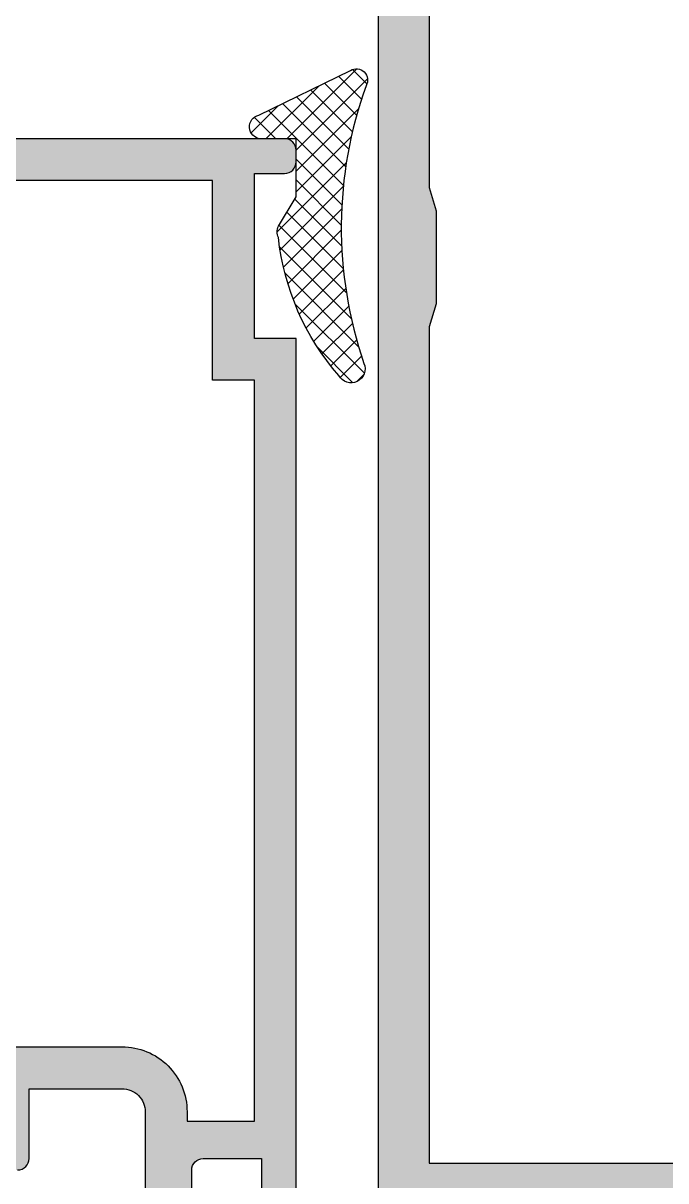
# Model space of a CAD drawing. Header units: inches. Extents: x -772 to 6765, y -813 to 4093.
# Drawn here: x 4936.597 to 4939.364, y -60.158 to -55.174 of the extents above; entities that cross this region are included whole.
import ezdxf

# ---------------------------------------------------------------- set-up
doc = ezdxf.new("R2010")
doc.units = ezdxf.units.IN
doc.header["$MEASUREMENT"] = 0
for name, color, linetype in [('aksoy_block', 7, 'Continuous'), ('aksoy_detaytarama', 252, 'Continuous'), ('aksoy_fitil', 1, 'Continuous'), ('H_FAC_Giydirme', 100, 'Continuous')]:
    doc.layers.add(name, color=color, linetype=linetype)

# ---------------------------------------------------------------- blocks, each defined once
blk = doc.blocks.new('RYN_0342506', base_point=(58, 24.6))
at = {"layer": 'aksoy_detaytarama', "ltscale": 0.1, "extrusion": (0, 0, -1)}
h = blk.add_hatch(color=256, dxfattribs=at)
h.dxf.hatch_style = 1
h.paths.add_polyline_path([(-88.14999999990687, 52.99999999976717), (-88.14999999990687, 46.1999999997206), (-74.44999999995343, 46.1999999997206), (-74.44999999995343, 52.99999999976717)], flags=16)
edge = h.paths.add_edge_path()
edge.add_arc((-87.64998842345085, 72.09998842305504), 0.5000115766671682, 450.0013265422685, 539.9986734577313)
edge.add_line((-88.14999999990687, 72.0999999998603), (-88.14999999990687, 54.69999999983702))
edge.add_line((-88.14999999990687, 54.6999999997206), (-58.49999999990541, 54.6999999997206))
edge.add_arc((-58.5, 54.1999999997206), 0.5, 360, 450, ccw=False)
edge.add_line((-58, 54.1999999997206), (-58, 52.49999999976717))
edge.add_line((-58, 52.49999999976717), (-58.11028856829944, 52.49999999976717))
edge.add_line((-58.11028856830671, 52.49999999976717), (-58.32679491925228, 52.12499999976717))
edge.add_arc((-58.5, 52.2249999998603), 0.199999999999917, 210.0000000000001, 329.99999999999994, ccw=False)
edge.add_line((-58.67320508067496, 52.12499999976717), (-58.82679491916133, 52.3910254035145))
edge.add_arc((-59, 52.2910254036542), 0.1999999999999153, 389.9999999999992, 510.0000000000007)
edge.add_line((-59.17320508067496, 52.3910254035145), (-59.32679491916133, 52.12499999976717))
edge.add_arc((-59.5, 52.2249999998603), 0.199999999999917, 210.0000000000001, 329.99999999999994, ccw=False)
edge.add_line((-59.67320508067496, 52.12499999976717), (-59.82679491916133, 52.3910254035145))
edge.add_arc((-60, 52.2910254036542), 0.1999999999999153, 389.9999999999992, 510.0000000000007)
edge.add_line((-60.17320508067496, 52.3910254035145), (-60.32679491916133, 52.12499999976717))
edge.add_arc((-60.5, 52.2249999998603), 0.199999999999917, 210.0000000000001, 329.99999999999994, ccw=False)
edge.add_line((-60.67320508067496, 52.12499999976717), (-60.82679491916133, 52.3910254035145))
edge.add_arc((-61, 52.2910254036542), 0.1999999999999153, 389.9999999999992, 510.0000000000007)
edge.add_line((-61.17320508067496, 52.3910254035145), (-61.32679491916133, 52.12499999976717))
edge.add_arc((-61.5, 52.2249999998603), 0.199999999999917, 210.0000000000001, 329.99999999999994, ccw=False)
edge.add_line((-61.67320508067496, 52.12499999976717), (-61.82679491916133, 52.3910254035145))
edge.add_arc((-62, 52.2910254036542), 0.1999999999999153, 389.9999999999992, 510.0000000000007)
edge.add_line((-62.17320508067496, 52.3910254035145), (-62.32679491916133, 52.12499999976717))
edge.add_arc((-62.5, 52.2249999998603), 0.199999999999917, 210.0000000000001, 329.99999999999994, ccw=False)
edge.add_line((-62.67320508067496, 52.12499999976717), (-62.82679491916133, 52.3910254035145))
edge.add_arc((-63, 52.2910254036542), 0.1999999999999153, 389.9999999999992, 510.0000000000007)
edge.add_line((-63.17320508067496, 52.3910254035145), (-63.32679491916133, 52.12499999976717))
edge.add_arc((-63.5, 52.2249999998603), 0.199999999999917, 210.0000000000001, 329.99999999999994, ccw=False)
edge.add_line((-63.67320508067496, 52.12499999976717), (-63.82679491916133, 52.3910254035145))
edge.add_arc((-64, 52.2910254036542), 0.1999999999999153, 389.9999999999992, 510.0000000000007)
edge.add_line((-64.17320508067496, 52.3910254035145), (-64.32679491916133, 52.12499999976717))
edge.add_arc((-64.5, 52.2249999998603), 0.199999999999917, 210.0000000000001, 329.99999999999994, ccw=False)
edge.add_line((-64.67320508067496, 52.12499999976717), (-64.82679491916133, 52.3910254035145))
edge.add_arc((-65, 52.2910254036542), 0.1999999999999153, 389.9999999999992, 510.0000000000007)
edge.add_line((-65.17320508067496, 52.3910254035145), (-65.32679491916133, 52.12499999976717))
edge.add_arc((-65.5, 52.2249999998603), 0.199999999999917, 210.0000000000001, 329.99999999999994, ccw=False)
edge.add_line((-65.67320508067496, 52.12499999976717), (-65.82679491916133, 52.3910254035145))
edge.add_arc((-66, 52.2910254036542), 0.1999999999999153, 389.9999999999992, 510.0000000000007)
edge.add_line((-66.17320508067496, 52.3910254035145), (-66.32679491916133, 52.12499999976717))
edge.add_arc((-66.5, 52.2249999998603), 0.199999999999917, 210.0000000000001, 329.99999999999994, ccw=False)
edge.add_line((-66.67320508067496, 52.12499999976717), (-66.82679491916133, 52.3910254035145))
edge.add_arc((-67, 52.2910254036542), 0.1999999999999153, 389.9999999999992, 510.0000000000007)
edge.add_line((-67.17320508067496, 52.3910254035145), (-67.32679491916133, 52.12499999976717))
edge.add_arc((-67.5, 52.2249999998603), 0.199999999999917, 210.0000000000001, 329.99999999999994, ccw=False)
edge.add_line((-67.67320508067496, 52.12499999976717), (-67.82679491916133, 52.3910254035145))
edge.add_arc((-68, 52.2910254036542), 0.1999999999999153, 389.9999999999992, 510.0000000000007)
edge.add_line((-68.17320508067496, 52.3910254035145), (-68.32679491916133, 52.12499999976717))
edge.add_arc((-68.5, 52.2249999998603), 0.199999999999917, 210.0000000000001, 329.99999999999994, ccw=False)
edge.add_line((-68.67320508067496, 52.12499999976717), (-68.82679491916133, 52.3910254035145))
edge.add_arc((-69, 52.2910254036542), 0.1999999999999153, 389.9999999999992, 510.0000000000007)
edge.add_line((-69.17320508067496, 52.3910254035145), (-69.32679491916133, 52.12499999976717))
edge.add_arc((-69.5, 52.2249999998603), 0.199999999999917, 210.0000000000001, 329.99999999999994, ccw=False)
edge.add_line((-69.67320508067496, 52.12499999976717), (-69.8267949174442, 52.3910254035145))
edge.add_arc((-69.99999999825377, 52.2910254036542), 0.1999999999999117, 389.9999999999974, 510.0000000000026)
edge.add_line((-70.17320507904515, 52.3910254035145), (-70.32679491924864, 52.12499999976717))
edge.add_arc((-70.5, 52.2249999998603), 0.199999999999917, 210.0000000000001, 329.99999999999994, ccw=False)
edge.add_line((-70.67320508067496, 52.12499999976717), (-70.88971143162053, 52.49999999976717))
edge.add_line((-70.88971143169329, 52.49999999976717), (-70.99999999998909, 52.49999999976717))
edge.add_arc((-71, 51.49999999976717), 0.9999999999999929, 449.9999999999995, 540.0000000000005)
edge.add_line((-72, 51.49999999976717), (-72, 47.6999999997206))
edge.add_arc((-71, 47.6999999997206), 1.000000000000007, 540.0000000000005, 629.9999999999995)
edge.add_line((-71, 46.6999999997206), (-70.3897114317042, 46.6999999997206))
edge.add_line((-70.38971143169329, 46.6999999997206), (-70.17320508074772, 47.0749999997206))
edge.add_arc((-70, 46.9749999998603), 0.199999999999917, 390.00000000000006, 509.9999999999999, ccw=False)
edge.add_line((-69.82679491920862, 47.0749999997206), (-69.67320508072225, 46.80897459597327))
edge.add_arc((-69.5, 46.9089745960664), 0.1999999999999135, 569.9999999999984, 690.0000000000016)
edge.add_line((-69.32679491920862, 46.80897459597327), (-69.17320508072225, 47.0749999997206))
edge.add_arc((-69, 46.9749999998603), 0.199999999999917, 390.00000000000006, 509.9999999999999, ccw=False)
edge.add_line((-68.82679491920862, 47.0749999997206), (-68.67320508072225, 46.80897459597327))
edge.add_arc((-68.5, 46.9089745960664), 0.1999999999999135, 569.9999999999984, 690.0000000000016)
edge.add_line((-68.32679491920862, 46.80897459597327), (-68.17320508072225, 47.0749999997206))
edge.add_arc((-68, 46.9749999998603), 0.199999999999917, 390.00000000000006, 509.9999999999999, ccw=False)
edge.add_line((-67.82679491920862, 47.0749999997206), (-67.67320508072225, 46.80897459597327))
edge.add_arc((-67.5, 46.9089745960664), 0.1999999999999135, 569.9999999999984, 690.0000000000016)
edge.add_line((-67.32679491920862, 46.80897459597327), (-67.17320508072225, 47.0749999997206))
edge.add_arc((-67, 46.9749999998603), 0.199999999999917, 390.00000000000006, 509.9999999999999, ccw=False)
edge.add_line((-66.82679491920862, 47.0749999997206), (-66.67320508072225, 46.80897459597327))
edge.add_arc((-66.5, 46.9089745960664), 0.1999999999999135, 569.9999999999984, 690.0000000000016)
edge.add_line((-66.32679491920862, 46.80897459597327), (-66.17320508072225, 47.0749999997206))
edge.add_arc((-66, 46.9749999998603), 0.199999999999917, 390.00000000000006, 509.9999999999999, ccw=False)
edge.add_line((-65.82679491920862, 47.0749999997206), (-65.67320508072225, 46.80897459597327))
edge.add_arc((-65.5, 46.9089745960664), 0.1999999999999135, 569.9999999999984, 690.0000000000016)
edge.add_line((-65.32679491920862, 46.80897459597327), (-65.17320508072225, 47.0749999997206))
edge.add_arc((-65, 46.9749999998603), 0.199999999999917, 390.00000000000006, 509.9999999999999, ccw=False)
edge.add_line((-64.82679491920862, 47.0749999997206), (-64.67320508072225, 46.80897459597327))
edge.add_arc((-64.5, 46.9089745960664), 0.1999999999999135, 569.9999999999984, 690.0000000000016)
edge.add_line((-64.32679491920862, 46.80897459597327), (-64.17320508072225, 47.0749999997206))
edge.add_arc((-64, 46.9749999998603), 0.199999999999917, 390.00000000000006, 509.9999999999999, ccw=False)
edge.add_line((-63.82679491920862, 47.0749999997206), (-63.67320508072225, 46.80897459597327))
edge.add_arc((-63.5, 46.9089745960664), 0.1999999999999135, 569.9999999999984, 690.0000000000016)
edge.add_line((-63.32679491920862, 46.80897459597327), (-63.17320508072225, 47.0749999997206))
edge.add_arc((-63, 46.9749999998603), 0.199999999999917, 390.00000000000006, 509.9999999999999, ccw=False)
edge.add_line((-62.82679491920862, 47.0749999997206), (-62.67320508072225, 46.80897459597327))
edge.add_arc((-62.5, 46.9089745960664), 0.1999999999999135, 569.9999999999984, 690.0000000000016)
edge.add_line((-62.32679491920862, 46.80897459597327), (-62.17320508072225, 47.0749999997206))
edge.add_arc((-62, 46.9749999998603), 0.199999999999917, 390.00000000000006, 509.9999999999999, ccw=False)
edge.add_line((-61.82679491920862, 47.0749999997206), (-61.67320508072225, 46.80897459597327))
edge.add_arc((-61.5, 46.9089745960664), 0.1999999999999135, 569.9999999999984, 690.0000000000016)
edge.add_line((-61.32679491920862, 46.80897459597327), (-61.17320508072225, 47.0749999997206))
edge.add_arc((-61, 46.9749999998603), 0.199999999999917, 390.00000000000006, 509.9999999999999, ccw=False)
edge.add_line((-60.82679491920862, 47.0749999997206), (-60.67320508072225, 46.80897459597327))
edge.add_arc((-60.5, 46.9089745960664), 0.1999999999999135, 569.9999999999984, 690.0000000000016)
edge.add_line((-60.32679491920862, 46.80897459597327), (-60.17320508072225, 47.0749999997206))
edge.add_arc((-60, 46.9749999998603), 0.199999999999917, 390.00000000000006, 509.9999999999999, ccw=False)
edge.add_line((-59.82679491920862, 47.0749999997206), (-59.67320508072225, 46.80897459597327))
edge.add_arc((-59.5, 46.9089745960664), 0.1999999999999135, 569.9999999999984, 690.0000000000016)
edge.add_line((-59.32679491920862, 46.80897459597327), (-59.17320508072225, 47.0749999997206))
edge.add_arc((-59, 46.9749999998603), 0.199999999999917, 390.00000000000006, 509.9999999999999, ccw=False)
edge.add_line((-58.82679491920862, 47.0749999997206), (-58.61028856826306, 46.6999999997206))
edge.add_line((-58.61028856830671, 46.6999999997206), (-58.00000000000728, 46.6999999997206))
edge.add_line((-58, 46.6999999997206), (-58, 44.99999999976717))
edge.add_arc((-58.5, 44.99999999976717), 0.5000000000000142, 270.0000000000016, 359.99999999999835, ccw=False)
edge.add_line((-58.5, 44.49999999976717), (-88.15000000000146, 44.49999999976718))
edge.add_line((-88.14999999990687, 44.49999999976717), (-88.14999999990687, 27.09999999974389))
edge.add_arc((-87.64998842345085, 27.1000115761999), 0.5000115766671673, 540.0013265422685, 629.9986734577316)
edge.add_line((-87.64999999990687, 26.5999999998603), (-79.8499999999076, 26.5999999998603))
edge.add_line((-79.84999999997672, 26.5999999998603), (-79.84999999997672, 32.90099999983795))
edge.add_arc((-78.64999999990687, 32.90099999983795), 1.200000000035305, 450.00000000165096, 540.0000000016495, ccw=False)
edge.add_line((-78.64999999990687, 34.10099999979138), (-75.14999999760039, 34.10099999979138))
edge.add_arc((-75.14999999769498, 33.60099999979138), 0.4999999999997726, 359.9999999999739, 450.00000000002603, ccw=False)
edge.add_line((-74.64999999769498, 33.60099999979138), (-74.64999999769498, 32.20163505629171))
edge.add_arc((-74.9499884248944, 32.19899999978952), 0.2999999999957435, 269.9999999913433, 360.50326520220784, ccw=False)
edge.add_line((-74.9499884248944, 31.89899999974295), (-75.14998842477507, 31.89899999974295))
edge.add_arc((-75.14998842484783, 32.39899999974295), 0.5000000000195541, 539.99999996222, 629.9999999977592, ccw=False)
edge.add_line((-75.64998842484783, 32.39899999997579), (-75.64998842456771, 32.89899999962654))
edge.add_line((-75.64998842449859, 32.89899999974295), (-77.6499999999287, 32.89886030764319))
edge.add_line((-77.64999999990687, 32.89886030764319), (-77.64999967836047, 29.59892105893232))
edge.add_line((-77.64999967836775, 29.59892105893232), (-77.84999967836848, 29.39892105897889))
edge.add_line((-77.8499996784376, 29.39892105897889), (-77.65000032152966, 29.19892105902545))
edge.add_line((-77.6500003215624, 29.19892105902545), (-77.65000000001237, 25.89899999974295))
edge.add_line((-77.64999999990687, 25.89899999974295), (-75.64999999990687, 25.89899999974295))
edge.add_line((-75.64999999990687, 25.89899999974295), (-75.64999999760039, 26.39899999974295))
edge.add_arc((-75.14999999769498, 26.39899999974295), 0.4999999999997726, 449.9999999999739, 540.0000000000261, ccw=False)
edge.add_line((-75.14999999769498, 26.89899999974295), (-74.94999999769789, 26.89899999974295))
edge.add_arc((-74.94999999762513, 26.59899999969639), 0.300000000025193, 359.999999995918, 449.99999999574385, ccw=False)
edge.add_line((-74.64999999769498, 26.59899999969639), (-74.65000000000146, 25.09999999892898))
edge.add_arc((-75.14999999990687, 25.0999999998603), 0.49999999997695, 269.99999999735866, 359.9999999092598, ccw=False)
edge.add_line((-75.14999999990687, 24.5999999998603), (-220.6499999999069, 24.59999999986033))
edge.add_arc((-220.6499969592551, 25.10000304039568), 0.5000030407071934, 540.0003484361993, 629.9996515638006, ccw=False)
edge.add_line((-221.1499999999069, 25.0999999998603), (-221.1499999999069, 74.0999999998603))
edge.add_arc((-220.6499969592551, 74.0999969590921), 0.5000030407071934, 450.0003484361994, 539.9996515638006, ccw=False)
edge.add_line((-220.6499999999069, 74.5999999998603), (-75.14999999990687, 74.59999999986027))
edge.add_arc((-75.14999999990687, 74.0999999998603), 0.4999999999769536, 360.00000009074057, 450.0000000026409, ccw=False)
edge.add_line((-74.64999999990687, 74.1000000005588), (-74.64999999760039, 72.60099999979138))
edge.add_arc((-74.94999999762513, 72.60099999979138), 0.3000000000251944, 270.0000000042559, 360.0000000040817, ccw=False)
edge.add_line((-74.94999999762513, 72.30099999974482), (-75.14999999762222, 72.30099999974482))
edge.add_arc((-75.14999999769498, 72.80099999974482), 0.4999999999997726, 179.9999999999739, 270.00000000002603, ccw=False)
edge.add_line((-75.64999999769498, 72.80099999974482), (-75.65000000000146, 73.30099999974482))
edge.add_line((-75.64999999990687, 73.30099999974482), (-77.64999999990687, 73.30099999974482))
edge.add_line((-77.64999999990687, 73.30099999974482), (-77.6500003214569, 70.00107894046232))
edge.add_line((-77.6500003215624, 70.00107894046232), (-77.84999967847034, 69.80107894050889))
edge.add_line((-77.8499996784376, 69.80107894050889), (-77.64999967843687, 69.60107894055545))
edge.add_line((-77.64999967836775, 69.60107894055545), (-77.64999999991414, 66.30113969184458))
edge.add_line((-77.64999999990687, 66.30113969184458), (-75.64998842447676, 66.30099999974482))
edge.add_line((-75.64998842449859, 66.30099999974482), (-75.64998842477871, 66.80099999939557))
edge.add_arc((-75.14998842484783, 66.80099999974482), 0.5000000000195541, 450.0000000022407, 540.00000003778, ccw=False)
edge.add_line((-75.14998842484783, 67.30099999974482), (-74.94998842496716, 67.30099999974482))
edge.add_arc((-74.9499884248944, 67.00099999969825), 0.2999999999957454, 359.496734797793, 450.00000000865623, ccw=False)
edge.add_line((-74.64999999769498, 66.99836494331248), (-74.64999999769498, 65.5989999998128))
edge.add_arc((-75.14999999769498, 65.59899999969639), 0.4999999999997726, 269.9999999999739, 360.00000000002603, ccw=False)
edge.add_line((-75.14999999769498, 65.09899999969639), (-78.65000000000146, 65.09899999969639))
edge.add_arc((-78.64999999990687, 66.29899999988265), 1.200000000035288, 539.9999999983498, 629.9999999983497, ccw=False)
edge.add_line((-79.84999999997672, 66.29899999988265), (-79.84999999997672, 72.5999999998603))
edge.add_line((-79.84999999997672, 72.5999999998603), (-87.64999999997599, 72.5999999998603))
h.paths.add_polyline_path([(-218.6499999999069, 72.39999999967404), (-203.1499999999069, 72.39999999967404), (-202.1499999999069, 72.0999999998603), (-184.1499999999069, 72.0999999998603), (-183.1499999999069, 72.39999999967404), (-132.1499999999069, 72.39999999967404), (-131.1499999999069, 72.0999999998603), (-127.1499999999069, 72.0999999998603), (-126.1499999999069, 72.39999999967404), (-90.14999999990687, 72.39999999967404), (-90.14999999990687, 26.7999999995809), (-126.1499999999069, 26.7999999995809), (-127.1499999999069, 27.0999999998603), (-131.1499999999069, 27.0999999998603), (-132.1499999999069, 26.7999999995809), (-183.1539999999804, 26.7999999995809), (-183.1499999999069, 26.7999999995809), (-184.1499999999069, 27.0999999998603), (-202.1499999999069, 27.0999999998603), (-203.1499999999069, 26.7999999995809), (-218.6499999999069, 26.7999999995809)], flags=16)
at = {"layer": 'H_FAC_Giydirme', "extrusion": (0, 0, -1)}
blk.add_lwpolyline([(-220.6499999999069, 74.5999999998603), (-75.14999999990687, 74.5999999998603, -0.414213561922734)], format="xyb", dxfattribs=at)
blk.add_lwpolyline([(-218.6499999999069, 72.39999999967404), (-203.1499999999069, 72.39999999967404), (-202.1499999999069, 72.0999999998603), (-184.1499999999069, 72.0999999998603), (-183.1499999999069, 72.39999999967404), (-132.1499999999069, 72.39999999967404), (-131.1499999999069, 72.0999999998603), (-127.1499999999069, 72.0999999998603), (-126.1499999999069, 72.39999999967404), (-90.14999999990687, 72.39999999967404), (-90.14999999990687, 26.7999999995809), (-126.1499999999069, 26.7999999995809), (-127.1499999999069, 27.0999999998603), (-131.1499999999069, 27.0999999998603), (-132.1499999999069, 26.7999999995809), (-183.1539999999804, 26.7999999995809), (-183.1499999999069, 26.7999999995809), (-184.1499999999069, 27.0999999998603), (-202.1499999999069, 27.0999999998603), (-203.1499999999069, 26.7999999995809), (-218.6499999999069, 26.7999999995809)], close=True, dxfattribs=at)
blk = doc.blocks.new('RYN_0809360', base_point=(39.015267, 241.495506))
at = {"layer": 'aksoy_detaytarama'}
h = blk.add_hatch(dxfattribs=at)
h.set_pattern_fill('ANSI37', color=256, scale=0.2, angle=-2.544443745170813e-14)
h.set_pattern_definition([(44.99999999999999, (-9012.631324573786, -5970.251852952328), (-0.4490128060534574, 0.4490128060534579), []), (135, (-9012.631324573786, -5970.251852952328), (-0.4490128060534579, -0.4490128060534574), [])])
edge = h.paths.add_edge_path()
edge.add_line((39.01526700000068, 238.9955060000002), (39.01526700000068, 241.4955060000002))
edge.add_line((39.01526700000068, 241.4955060000002), (40.55426699999953, 241.4955060000002))
edge.add_arc((40.51632933361147, 242.0074351903168), 0.5133329937079149, 274.2382854734127, 437.9760662503417)
edge.add_line((40.62326700000085, 242.5095060000003), (36.67826699999932, 244.4315059999999))
edge.add_arc((36.42122680925894, 244.0237487384042), 0.4820120787281645, 57.77367292424067, 210.5832399751895)
edge.add_arc((19.07551027397771, 237.6734532390859), 17.99783855159592, -18.966078945744414, 19.828770440239907, ccw=False)
edge.add_arc((36.64855461505087, 231.5880927112832), 0.6005636431976067, 156.8699303873239, 331.8876592140118)
edge.add_arc((29.1102186085093, 238.3775090282975), 10.72903953959064, 318.762388380412, 353.9381754248752)
edge.add_arc((39.34027196908328, 237.4821772107266), 0.4992036073364621, 331.5689561756172, 388.909502668386)
edge.add_line((39.77726699999948, 237.7235060000003), (39.01526700000068, 238.9955060000002))
at = {"layer": 'aksoy_fitil'}
blk.add_lwpolyline([(39.01526700000068, 238.9955060000002), (39.01526700000068, 241.4955060000002), (40.55426699999953, 241.4955060000002, 0.8672799999999999), (40.62326700000085, 242.5095060000003), (36.67826699999932, 244.4315059999999, 0.78699), (36.00626700000066, 243.7785059999997, -0.17091), (36.09626700000081, 231.8240059999998, 0.95744), (37.17826699999932, 231.3051059999998, 0.1547), (39.77926699999989, 237.244506, 0.25555), (39.77726699999948, 237.7235060000003), (39.01526700000068, 238.9955060000002)], format="xyb", close=True, dxfattribs=at)
blk = doc.blocks.new('0os8921')
at = {"layer": 'aksoy_detaytarama'}
h = blk.add_hatch(color=256, dxfattribs=at)
h.dxf.hatch_style = 1
h.paths.add_polyline_path([(58.75000072852708, 18.4000008442672), (60.75000072852708, 18.4000008442672), (61.75000072852708, 19.4000008442672), (66.20000072853873, 19.4000008442672), (66.19943720777519, 11.40000003657769), (53.30000072851544, 11.40000087674707), (53.30000072851544, 19.4000008442672), (57.75000072852708, 19.4000008442672)], flags=16)
edge = h.paths.add_edge_path()
edge.add_line((55.00000072852708, 27.50000084424391), (55.00000072852708, 31.30000084417406))
edge.add_arc((54.50000072852708, 31.30000084417406), 0.5, 0, 90)
edge.add_line((54.50000072852708, 31.80000084417406), (54.00000072852708, 31.80000084417406))
edge.add_arc((54.00000072852708, 31.30000084417406), 0.5, 90, 180)
edge.add_line((53.50000072852708, 31.30000084417406), (53.50000072852708, 29.50000084424391))
edge.add_line((53.50000072852708, 29.50000084424391), (51.00000072852708, 29.50000084424391))
edge.add_arc((51.00001002695453, 30.00001014267136), 0.5000092985139022, 180.0010655014821, 269.9989344985179, ccw=False)
edge.add_line((50.50000072852708, 30.00000084424391), (50.50000072852708, 47.60000084422063))
edge.add_arc((51.00001002695444, 47.59999154579327), 0.5000092985138169, 90.00106550147228, 179.9989344985277, ccw=False)
edge.add_line((51.00000072852708, 48.10000084422063), (53.50000072852708, 48.10000084422063))
edge.add_line((53.50000072852708, 48.10000084422063), (53.50000072852708, 46.30000084417406))
edge.add_arc((54.00000072852708, 46.30000084417406), 0.5, 180, 270)
edge.add_line((54.00000072852708, 45.80000084417406), (54.50000072852708, 45.80000084417406))
edge.add_arc((54.50000072852708, 46.30000084417406), 0.5, 270, 360)
edge.add_line((55.00000072852708, 46.30000084417406), (55.00000072852708, 83.4095731653506))
edge.add_line((55.00000072852708, 83.4095731653506), (53.20000072853873, 83.4095731653506))
edge.add_line((53.20000072853873, 83.4095731653506), (53.20000072853873, 90.50724167493172))
edge.add_line((53.20000072853873, 90.50724167493172), (54.50000072852708, 90.50724167493172))
edge.add_arc((54.50000072852708, 91.00724167493172), 0.5, 270, 360)
edge.add_line((55.00000072852708, 91.00724167493172), (55.00000072852708, 91.50460084422957))
edge.add_arc((54.5000007285304, 91.50460084423388), 0.4999999999966889, 359.9999999995065, 449.9998854079479)
edge.add_line((54.5000017285347, 92.00460084422957), (4.000000728527084, 92.00470084417611))
edge.add_arc((4.000005917412636, 88.00469565529056), 4.000005188888919, 90.00007432521423, 179.9999256747858)
edge.add_line((7.285270839929581e-07, 88.00470084417611), (7.285270839929581e-07, 87.50470084417611))
edge.add_arc((0.5000007285270884, 87.50470084417611), 0.5000000000000044, 180, 269.9999999999995)
edge.add_line((0.500000728527084, 87.00470084417611), (2.26306062086951, 87.00470084417611))
edge.add_line((2.26306062086951, 87.00470084417611), (2.667205809266306, 87.70470084424596))
edge.add_arc((2.494000728541422, 87.80470084421788), 0.1999999999582415, 330.0000000023841, 450.0000000023732)
edge.add_line((2.494000728533138, 88.00470084417611), (1.300000728515442, 88.00470084417611))
edge.add_line((1.300000728515442, 88.00470084417611), (1.300000728515442, 88.30470084422268))
edge.add_arc((3.499995509436076, 88.30470606325548), 2.199994780926824, 89.99986407609231, 180.0001359223918, ccw=False)
edge.add_line((3.500000728527084, 90.50470084417611), (8.394000728498213, 90.50470084417611))
edge.add_arc((8.393991430070855, 90.00469154574876), 0.5000092985138169, 0.0010655014722829037, 89.99893449852772, ccw=False)
edge.add_line((8.894000728498213, 90.00470084417611), (8.894000728498213, 88.00470084417611))
edge.add_line((8.894000728498213, 88.00470084417611), (7.894000728498213, 88.00470084417611))
edge.add_arc((7.894000728489992, 87.80470084421783), 0.1999999999582798, 89.99999999764485, 209.9999999975963)
edge.add_line((7.720795647765044, 87.70470084424596), (8.124940836220048, 87.00470084417611))
edge.add_line((8.124940836220048, 87.00470084417611), (10.69400072854478, 87.00470084417611))
edge.add_arc((10.69400072854478, 87.50470084417611), 0.5, 270, 360)
edge.add_line((11.19400072854478, 87.50470084417611), (11.19400072854478, 88.25470084417611))
edge.add_line((11.19400072854478, 88.25470084417611), (10.19400072854478, 88.25470084417611))
edge.add_line((10.19400072854478, 88.25470084417611), (10.19400072854478, 89.85470084426925))
edge.add_arc((10.69401002697214, 89.85469154584189), 0.5000092985138169, 90.00106550147228, 179.9989344985277, ccw=False)
edge.add_line((10.69400072854478, 90.35470084426925), (25.19400072854478, 90.35470084426925))
edge.add_arc((25.19399143011742, 89.85469154584189), 0.5000092985138169, 0.0010655014722829037, 89.99893449852772, ccw=False)
edge.add_line((25.69400072854478, 89.85470084426925), (25.69400072854478, 88.25470084417611))
edge.add_line((25.69400072854478, 88.25470084417611), (24.69400072854478, 88.25470084417611))
edge.add_line((24.69400072854478, 88.25470084417611), (24.69400072854478, 87.50470084417611))
edge.add_arc((25.19401002697214, 87.50471014260347), 0.5000092985138169, 180.0010655014723, 269.9989344985277)
edge.add_line((25.19400072854478, 87.00470084417611), (26.39400072849821, 87.00470084417611))
edge.add_arc((26.39399143007084, 87.50471014260349), 0.5000092985138311, 270.0010655014739, 359.998934498526)
edge.add_line((26.89400072849821, 87.50470084417611), (26.89400072849821, 89.50470084417611))
edge.add_arc((27.39401002692557, 89.50469154574876), 0.5000092985138169, 90.00106550147228, 179.9989344985277, ccw=False)
edge.add_line((27.39400072849821, 90.00470084417611), (35.50000072852708, 90.00460084422957))
edge.add_arc((35.50008865084783, 88.50468876655032), 1.499912080256184, -0.0033585821282144934, 90.00335858212821, ccw=False)
edge.add_line((37.00000072852708, 88.50460084422957), (37.00000072852708, 84.50480084423907))
edge.add_line((37.00000072852708, 84.50480084423907), (35.00000072852708, 84.50480084423907))
edge.add_line((35.00000072852708, 84.50480084423907), (35.00000072852708, 83.00480084423907))
edge.add_line((35.00000072852708, 83.00480084423907), (37.00000072852708, 83.00480084423907))
edge.add_line((37.00000072852708, 83.00480084423907), (37.00000072852708, 71.80500084417872))
edge.add_line((37.00000072852708, 71.80500084417872), (37.30000072851544, 71.50500084424857))
edge.add_line((37.30000072851544, 71.50500084424857), (37.00000072852708, 71.20510084426496))
edge.add_line((37.00000072852708, 71.20510084426496), (37.00000072852708, 52.90500084427185))
edge.add_line((37.00000072852708, 52.90500084427185), (34.00000072852708, 52.90500084427185))
edge.add_arc((34.00001002695444, 52.4049915458445), 0.5000092985138169, 90.00106550147233, 179.9989344985277)
edge.add_line((33.50000072852708, 52.40500084427185), (33.50000072852708, 48.10500084422529))
edge.add_arc((34.00001002695444, 48.10501014265265), 0.5000092985138169, 180.0010655014723, 269.9989344985277)
edge.add_line((34.00000072852708, 47.60500084422529), (35.56906062085181, 47.60500084422529))
edge.add_line((35.56906062085181, 47.60500084422529), (35.97320580924861, 48.30500084417872))
edge.add_arc((35.80000072849012, 48.40500084420884), 0.2000000000164505, 329.9999999927568, 449.9999999927453)
edge.add_line((35.80000072851544, 48.60500084422529), (34.80000072851544, 48.60500084422529))
edge.add_line((34.80000072851544, 48.60500084422529), (34.80000072851544, 50.60500084422529))
edge.add_arc((35.3000100269428, 50.60499154579793), 0.5000092985138169, 90.00106550147228, 179.9989344985277, ccw=False)
edge.add_line((35.30000072851544, 51.10500084422529), (41.70000072853873, 51.10500084422529))
edge.add_arc((41.69999143011137, 50.60499154579793), 0.5000092985138169, 0.0010655014722829037, 89.99893449852772, ccw=False)
edge.add_line((42.20000072853873, 50.60500084422529), (42.20000072853873, 48.60500084422529))
edge.add_line((42.20000072853873, 48.60500084422529), (41.20000072853873, 48.60500084422529))
edge.add_arc((41.20000072853501, 48.405000844192), 0.2000000000332847, 89.9999999989354, 209.9999999988872)
edge.add_line((41.02679564774735, 48.30500084417872), (41.43094083620235, 47.60500084422529))
edge.add_line((41.43094083620235, 47.60500084422529), (43.00000072852708, 47.60500084422529))
edge.add_arc((43.00000072852708, 48.10500084422529), 0.5, 270, 360)
edge.add_line((43.50000072852708, 48.10500084422529), (43.50000072852708, 51.10500084422529))
edge.add_line((43.50000072852708, 51.10500084422529), (47.50000072852708, 51.10500084422529))
edge.add_arc((47.50000519768309, 50.1050053133813), 0.9999955308539761, -0.0002560649218139588, 90.00025606492181, ccw=False)
edge.add_line((48.50000072852708, 50.10500084422529), (48.50000072852708, 15.1150008442346))
edge.add_line((48.50000072852708, 15.1150008442346), (48.99900072853779, 14.82700084417593))
edge.add_arc((49.10014588467919, 14.99937182090248), 0.1998551881451447, 239.5961166688832, 359.8936459345468)
edge.add_line((49.30000072851544, 14.99900084419642), (49.30000072851544, 15.80000084417406))
edge.add_line((49.30000072851544, 15.80000084417406), (49.80000072851544, 15.80000084417406))
edge.add_arc((49.79999589946601, 14.29999601512463), 1.500004829057204, 0.0001844555072239018, 89.99981554449278, ccw=False)
edge.add_line((51.30000072851544, 14.30000084417406), (51.30000072851544, 10.30000084417406))
edge.add_arc((49.80035148954516, 10.29965008314434), 1.49964927999097, -90.01340121791952, 0.013401217919522423, ccw=False)
edge.add_line((49.80000072851544, 8.800000844174065), (49.30000072851544, 8.800000844174065))
edge.add_line((49.30000072851544, 8.800000844174065), (49.30000072851544, 9.60000084422063))
edge.add_arc((49.09977900291885, 9.599411146598975), 0.2002225939901934, 0.1687483569318579, 119.8900203550598)
edge.add_line((49.00000072852708, 9.773000844172202), (48.50000072852708, 9.484000844182447))
edge.add_line((48.50000072852708, 9.484000844182447), (48.50000072852708, 0.5000001603038982))
edge.add_arc((49.00000072852708, 0.5000001603038982), 0.5, 180, 270)
edge.add_line((49.00000072852708, 1.603038981556892e-07), (51.20086054416606, 1.603038981556892e-07))
edge.add_arc((51.20086054419509, 0.3000001602632238), 0.2999999999593256, 269.9999999944552, 359.999999994428)
edge.add_line((51.50086054415442, 0.300000160234049), (51.50086054415442, 1.200000160257332))
edge.add_arc((51.20086054413704, 1.200000160286521), 0.300000000017377, 359.9999999944253, 449.9999999944579)
edge.add_line((51.20086054416606, 1.500000160303898), (50.30100072850473, 1.500000160303898))
edge.add_line((50.30100072850473, 1.500000160303898), (50.30100072850473, 3.600000160280615))
edge.add_line((50.30100072850473, 3.600000160280615), (51.30086054414278, 3.600000160280615))
edge.add_arc((51.30086054417188, 3.800000160263153), 0.1999999999825377, 269.9999999916624, 359.9999999916624)
edge.add_line((51.50086054415442, 3.800000160234049), (51.50086054415442, 5.300088718999177))
edge.add_arc((51.30094909616399, 5.300088718981169), 0.1999114479904307, 5.161144842071043e-09, 89.98520187176096)
edge.add_line((51.30100072850473, 5.500000160303898), (50.30100072850473, 5.500000160303898))
edge.add_line((50.30100072850473, 5.500000160303898), (50.30100072850473, 6.835642239777371))
edge.add_arc((49.80616847355303, 10.29487037600079), 3.494441051009495, 278.1407632984436, 345.1621771090523)
edge.add_line((53.18408581358381, 9.400000160327181), (60.80086054414278, 9.400000160327181))
edge.add_line((60.80086054414278, 9.400000160327181), (60.80086054414278, 7.800000160234049))
edge.add_arc((61.00086054412528, 7.800000160263115), 0.1999999999825022, 180.0000000083267, 270.0000000083479)
edge.add_line((61.00086054415442, 7.600000160280615), (62.00072035979247, 7.600000160280615))
edge.add_line((62.00072035979247, 7.600000160280615), (62.00072035979247, 5.500000160303898))
edge.add_line((62.00072035979247, 5.500000160303898), (61.00086054415442, 5.500000160303898))
edge.add_arc((61.00086054418352, 5.300000160263153), 0.2000000000407454, 90.00000000833764, 180.0000000083377)
edge.add_line((60.80086054414278, 5.300000160234049), (60.80086054414278, 3.800000160234049))
edge.add_arc((61.00086054412539, 3.800000160263224), 0.1999999999826088, 180.000000008358, 270.0000000083173)
edge.add_line((61.00086054415442, 3.600000160280615), (62.00072035979247, 3.600000160280615))
edge.add_line((62.00072035979247, 3.600000160280615), (62.00072035979247, 1.500000160303898))
edge.add_line((62.00072035979247, 1.500000160303898), (61.10086054413114, 1.500000160303898))
edge.add_arc((61.10086054416024, 1.200000160286436), 0.3000000000174623, 90.00000000555845, 180.0000000055584)
edge.add_line((60.80086054414278, 1.200000160257332), (60.80086054414278, 0.300000160234049))
edge.add_arc((61.10086054410203, 0.3000001602631528), 0.2999999999592546, 180.0000000055584, 270.0000000055584)
edge.add_line((61.10086054413114, 1.603038981556892e-07), (63.50086054415442, 1.603038981556892e-07))
edge.add_arc((63.50086054415442, 0.5000001603038982), 0.5, 270, 360)
edge.add_line((64.00086054415442, 0.5000001603038982), (64.00086054415442, 1.500000160303898))
edge.add_line((64.00086054415442, 1.500000160303898), (64.00072046398418, 9.100000160280615))
edge.add_arc((64.30072046400164, 9.100000160309719), 0.3000000000174623, 90.00000000555838, 180.0000000055584, ccw=False)
edge.add_line((64.30072046397254, 9.400000160327181), (67.90000083268387, 9.400000160327181))
edge.add_arc((67.90000083270178, 9.700000160293985), 0.2999999999668042, 269.9999999965802, 363.8207326285766)
edge.add_line((68.19933405914344, 9.719990646233782), (68.20000072853873, 20.9000008442672))
edge.add_arc((67.70000072853873, 20.9000008442672), 0.5, 0, 90)
edge.add_line((67.70000072853873, 21.4000008442672), (51.00006487889914, 21.4000008442672))
edge.add_arc((51.00006487889914, 21.9000008442672), 0.5, 180, 270, ccw=False)
edge.add_line((50.50006487889914, 21.9000008442672), (50.50006487889914, 27.00000084424391))
edge.add_arc((51.00006487889914, 27.00000084424391), 0.5, 90, 180, ccw=False)
edge.add_line((51.00006487889914, 27.50000084424391), (55.00000072852708, 27.50000084424391))
edge = h.paths.add_edge_path(flags=16)
edge.add_line((50.30000072851544, 50.11057316535152), (50.30000072851544, 49.70000084419735))
edge.add_line((50.30000072851544, 49.70000084419735), (53.20000072853873, 49.70000084419735))
edge.add_line((53.20000072853873, 49.70000084419735), (53.20000072853873, 81.60957316542044))
edge.add_line((53.20000072853873, 81.60957316542044), (51.40000072849216, 81.60957316542044))
edge.add_line((51.40000072849216, 81.60957316542044), (51.40000072849216, 90.20927316544112))
edge.add_line((51.40000072849216, 90.20927316544112), (38.80000072851544, 90.2102731653722))
edge.add_line((38.80000072851544, 90.2102731653722), (38.80000072851544, 83.11057316535152))
edge.add_line((38.80000072851544, 83.11057316535152), (39.80000072851544, 83.11057316535152))
edge.add_arc((39.80000072851544, 82.61057316535152), 0.5, 0, 90, ccw=False)
edge.add_line((40.30000072851544, 82.61057316535152), (40.30000072851544, 81.61057316535152))
edge.add_line((40.30000072851544, 81.61057316535152), (38.80000072851544, 81.61057316535152))
edge.add_line((38.80000072851544, 81.61057316535152), (38.80000072851544, 52.91057316539809))
edge.add_line((38.80000072851544, 52.91057316539809), (47.50000072852708, 52.91057316539809))
edge.add_arc((47.50000072849798, 50.11057316538063), 2.800000000017462, -5.956053428235464e-10, 89.99999999940451, ccw=False)
at = {"layer": 'H_FAC_Giydirme'}
for points in [[(50.50000072852708, 30.00000084424391), (50.50000072852708, 47.60000084422063, -0.4142026688323635), (51.00000072852708, 48.10000084422063), (53.50000072852708, 48.10000084422063), (53.50000072852708, 46.30000084417406, 0.414213562373095)], [(55.00000072852708, 46.30000084417406), (55.00000072852708, 83.4095731653506), (53.20000072853873, 83.4095731653506), (53.20000072853873, 90.50724167493172), (54.50000072852708, 90.50724167493172, 0.414213562373095), (55.00000072852708, 91.00724167493172), (55.00000072852708, 91.50460084422957, 0.4142129765867802), (54.5000017285347, 92.00460084422957), (4.000000728527084, 92.00470084417611, 0.4142128024795892)], [(43.00000072852708, 47.60500084422529, 0.414213562373095), (43.50000072852708, 48.10500084422529), (43.50000072852708, 51.10500084422529), (47.50000072852708, 51.10500084422529, -0.414216180358197), (48.50000072852708, 50.10500084422529), (48.50000072852708, 15.1150008442346)]]:
    blk.add_lwpolyline(points, format="xyb", dxfattribs=at)
blk.add_lwpolyline([(50.30000072851544, 50.11057316535152), (50.30000072851544, 49.70000084419735), (53.20000072853873, 49.70000084419735), (53.20000072853873, 81.60957316542044), (51.40000072849216, 81.60957316542044), (51.40000072849216, 90.20927316544112), (38.80000072851544, 90.2102731653722), (38.80000072851544, 83.11057316535152), (39.80000072851544, 83.11057316535152, -0.414213562373095), (40.30000072851544, 82.61057316535152), (40.30000072851544, 81.61057316535152), (38.80000072851544, 81.61057316535152), (38.80000072851544, 52.91057316539809), (47.50000072852708, 52.91057316539809, -0.414213562373095)], format="xyb", close=True, dxfattribs=at)
blk = doc.blocks.new('dt-p103')
at = {"layer": 'aksoy_block', "extrusion": (0, 0, -1), "rotation": 90}
blk.add_blockref('RYN_0342506', (25, -157.6374347164528), dxfattribs=at)
at = {"layer": 'aksoy_block'}
blk.add_blockref('RYN_0809360', (28.52485434804112, -81.38283471646719), dxfattribs=at)
at = {"layer": 'aksoy_block', "xscale": -1}
blk.add_blockref('0os8921', (83.5248550765682, -173.3874355606968), dxfattribs=at)

msp = doc.modelspace()

# ---------------------------------------------------------------- block references
at = {"layer": 'aksoy_block', "lineweight": 5, "xscale": -0.1, "yscale": 0.1, "zscale": 0.1}
msp.add_blockref('dt-p103', (4940.625041457381, -47.53336973507339), dxfattribs=at)

doc.saveas('drawing.dxf')
